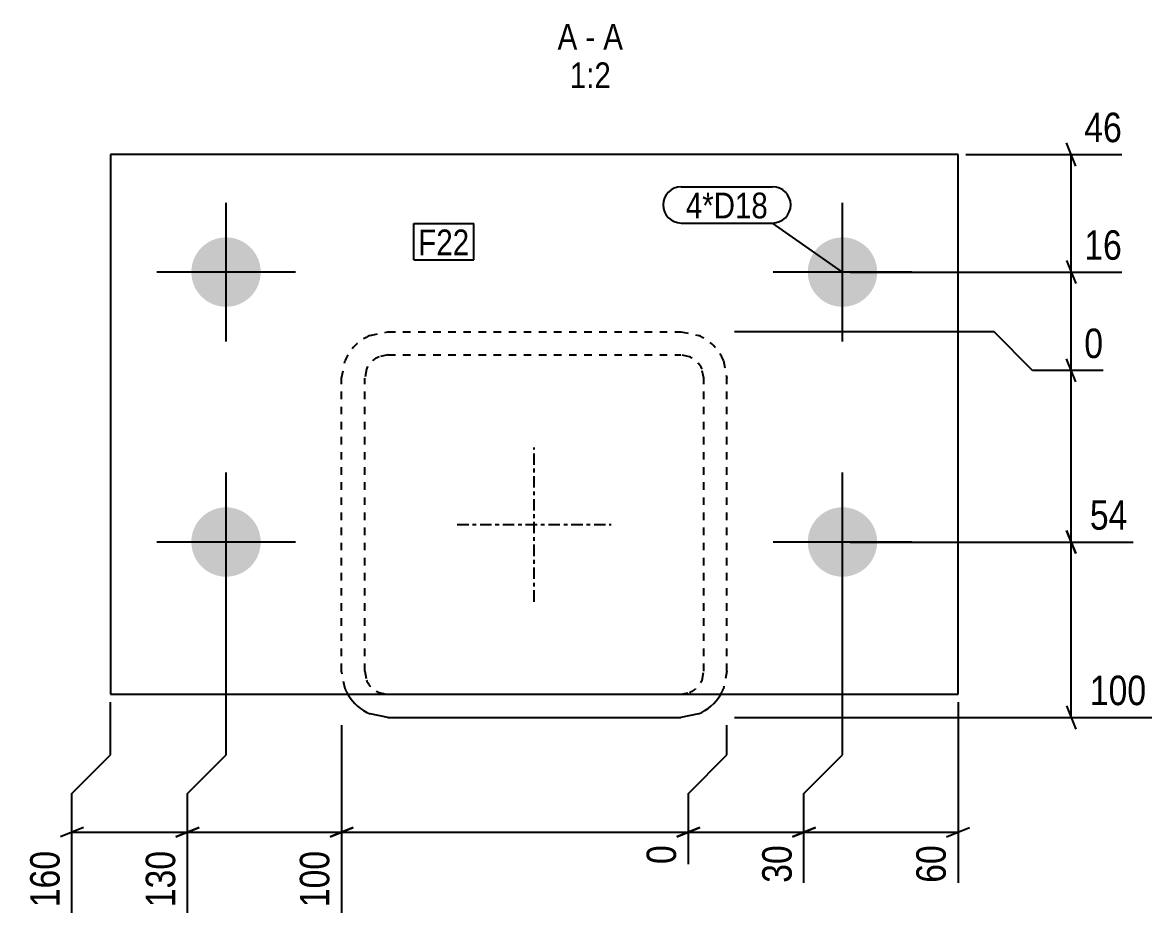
# Model space of a CAD drawing. Header units: millimetres. Extents: x 12 to 24688, y 5 to 757.
# Drawn here: x 6762.1 to 7055.3, y 4.7 to 235.7 of the extents above; entities that cross this region are included whole.
import ezdxf

# ---------------------------------------------------------------- set-up
doc = ezdxf.new("R2010")
doc.units = ezdxf.units.MM
doc.linetypes.add('DXK_LINE_DOT2', pattern=[3.9198, 1.9599, -1.9599])
doc.linetypes.add('DXK_LINE_DOT3', pattern=[5.9187, 2.979, -0.9799, 0.9799, -0.9799])
for name, color, linetype in [('MÅLSÆTNING', 7, 'Continuous'), ('STÅL', 7, 'Continuous'), ('TEKST', 7, 'Continuous')]:
    doc.layers.add(name, color=color, linetype=linetype)
doc.styles.add('Arial Narrow', font='ARIALN.TTF', dxfattribs={"height": 0.2})

msp = doc.modelspace()

# ---------------------------------------------------------------- hatches: boundary and pattern name
at = {"layer": 'STÅL', "linetype": 'Continuous'}
for points in [[(6805.91, 170.97, -1), (6823.91, 170.97, -1)], [(6965.91, 170.97, -1), (6983.91, 170.97, -1)], [(6805.91, 100.97, -1), (6823.91, 100.97, -1)], [(6965.91, 100.97, -1), (6983.91, 100.97, -1)]]:
    msp.add_hatch(color=96, dxfattribs=at).paths.add_polyline_path(points)

# ---------------------------------------------------------------- linework, layer by layer
at = {"layer": 'MÅLSÆTNING', "color": 7, "linetype": 'Continuous'}
for p, q in [((7035.47, 198.47), (7033.07, 204.47)), ((7006.91, 201.47), (7047.42, 201.47)), ((7034.27, 170.97), (7034.27, 201.47)), ((7033.07, 173.97), (7035.47, 167.97)), ((6976.91, 170.97), (7047.42, 170.97)), ((6976.91, 170.97), (7047.42, 170.97)), ((7034.27, 145.47), (7034.27, 170.97)), ((7014.27, 155.47), (6946.91, 155.47)), ((7014.27, 155.47), (6946.91, 155.47)), ((7024.27, 145.47), (7014.27, 155.47)), ((7024.27, 145.47), (7014.27, 155.47)), ((7035.47, 142.47), (7033.07, 148.47)), ((7042.54, 145.47), (7024.27, 145.47)), ((7042.54, 145.47), (7024.27, 145.47)), ((7034.27, 100.97), (7034.27, 145.47)), ((7033.07, 103.97), (7035.47, 97.97)), ((7035.47, 97.97), (7033.07, 103.97)), ((6976.91, 100.97), (7050.33, 100.97)), ((6976.91, 100.97), (7050.33, 100.97)), ((7034.27, 55.47), (7034.27, 100.97)), ((6814.91, 45.74), (6814.91, 98.97)), ((6814.91, 45.74), (6814.91, 98.97)), ((6974.91, 45.74), (6974.91, 98.97)), ((6974.91, 45.74), (6974.91, 98.97)), ((6784.91, 45.74), (6784.91, 59.47)), ((7004.91, 59.47), (7004.91, 12.59)), ((7033.07, 58.47), (7035.47, 52.47)), ((6844.91, 53.47), (6844.91, 4.8)), ((6844.91, 53.47), (6844.91, 4.8)), ((6944.91, 45.74), (6944.91, 53.47)), ((6944.91, 45.74), (6944.91, 53.47)), ((6946.91, 55.47), (7055.21, 55.47)), ((6774.91, 35.74), (6784.91, 45.74)), ((6804.91, 35.74), (6814.91, 45.74)), ((6804.91, 35.74), (6814.91, 45.74)), ((6934.91, 35.74), (6944.91, 45.74)), ((6934.91, 35.74), (6944.91, 45.74)), ((6964.91, 35.74), (6974.91, 45.74)), ((6964.91, 35.74), (6974.91, 45.74)), ((6774.91, 4.8), (6774.91, 35.74)), ((6804.91, 4.8), (6804.91, 35.74)), ((6804.91, 4.8), (6804.91, 35.74)), ((6934.91, 17.46), (6934.91, 35.74)), ((6934.91, 17.46), (6934.91, 35.74)), ((6964.91, 12.59), (6964.91, 35.74)), ((6964.91, 12.59), (6964.91, 35.74)), ((6777.91, 26.94), (6771.91, 24.54)), ((6807.91, 26.94), (6801.91, 24.54)), ((6801.91, 24.54), (6807.91, 26.94)), ((6847.91, 26.94), (6841.91, 24.54)), ((6841.91, 24.54), (6847.91, 26.94)), ((6937.91, 26.94), (6931.91, 24.54)), ((6931.91, 24.54), (6937.91, 26.94)), ((6967.91, 26.94), (6961.91, 24.54)), ((6961.91, 24.54), (6967.91, 26.94)), ((7001.91, 24.54), (7007.91, 26.94)), ((6774.91, 25.74), (6804.91, 25.74)), ((6804.91, 25.74), (6844.91, 25.74)), ((6844.91, 25.74), (6934.91, 25.74)), ((6934.91, 25.74), (6964.91, 25.74)), ((6964.91, 25.74), (7004.91, 25.74))]:
    msp.add_line(p, q, dxfattribs=at)
at = {"layer": 'STÅL', "color": 2, "linetype": 'Continuous'}
for p, q in [((6784.91, 201.47), (6784.91, 61.47)), ((7004.91, 201.47), (6784.91, 201.47)), ((7004.91, 61.47), (7004.91, 201.47)), ((6784.91, 61.47), (7004.91, 61.47)), ((6856.91, 55.47), (6852.32, 56.38)), ((6937.5, 56.38), (6932.91, 55.47)), ((6856.91, 55.47), (6932.91, 55.47))]:
    msp.add_line(p, q, dxfattribs=at)
at = {"layer": 'STÅL', "color": 96, "linetype": 'Continuous'}
for p, q in [((6814.91, 152.97), (6814.91, 188.97)), ((6974.91, 152.97), (6974.91, 188.97)), ((6832.91, 170.97), (6796.91, 170.97)), ((6992.91, 170.97), (6956.91, 170.97)), ((6814.91, 82.97), (6814.91, 118.97)), ((6974.91, 82.97), (6974.91, 118.97)), ((6832.91, 100.97), (6796.91, 100.97)), ((6992.91, 100.97), (6956.91, 100.97))]:
    msp.add_line(p, q, dxfattribs=at)
at = {"layer": 'STÅL', "color": 7, "linetype": 'DXK_LINE_DOT2'}
for p, q in [((6852.32, 154.56), (6856.91, 155.47)), ((6856.91, 155.47), (6932.91, 155.47)), ((6932.91, 155.47), (6937.5, 154.56)), ((6844.91, 143.47), (6845.82, 148.06)), ((6856.91, 149.47), (6854.61, 149.01)), ((6856.91, 149.47), (6932.91, 149.47)), ((6935.21, 149.01), (6932.91, 149.47)), ((6944, 148.06), (6944.91, 143.47)), ((6851.37, 145.77), (6850.91, 143.47)), ((6938.91, 143.47), (6938.45, 145.77)), ((6844.91, 67.47), (6844.91, 143.47)), ((6850.91, 67.47), (6850.91, 143.47)), ((6938.91, 67.47), (6938.91, 143.47)), ((6944.91, 67.47), (6944.91, 143.47)), ((6845.82, 62.88), (6844.91, 67.47)), ((6850.91, 67.47), (6851.37, 65.17)), ((6938.45, 65.17), (6938.91, 67.47)), ((6944.91, 67.47), (6944, 62.88)), ((6854.61, 61.93), (6856.91, 61.47)), ((6932.91, 61.47), (6935.21, 61.93)), ((6856.91, 61.47), (6932.91, 61.47))]:
    msp.add_line(p, q, dxfattribs=at)
at = {"layer": 'STÅL', "color": 7, "linetype": 'DXK_LINE_DOT3'}
for p, q in [((6894.91, 85.47), (6894.91, 125.47)), ((6874.91, 105.47), (6914.91, 105.47))]:
    msp.add_line(p, q, dxfattribs=at)
at = {"layer": 'STÅL', "color": 7, "linetype": 'DXK_LINE_DOT2'}
for centre, radius, start, end in [((6856.91, 143.47), 12, 112.5, 157.5), ((6932.91, 143.47), 12, 22.5, 67.5), ((6856.91, 143.47), 6, 112.5, 157.5), ((6932.91, 143.47), 6, 22.5, 67.5), ((6856.91, 67.47), 6, 202.5, 247.5), ((6932.91, 67.47), 6, 292.5, 337.5), ((6856.91, 67.47), 12, 202.5, 210.5989), ((6932.91, 67.47), 12, 329.4011, 337.5)]:
    msp.add_arc(centre, radius, start, end, dxfattribs=at)
at = {"layer": 'STÅL', "color": 2, "linetype": 'Continuous'}
for centre, start, end in [((6856.91, 67.47), 210.5989, 247.5), ((6932.91, 67.47), 292.5, 329.4011)]:
    msp.add_arc(centre, 12, start, end, dxfattribs=at)

# ---------------------------------------------------------------- wipeouts: each hides what was drawn before it
at = {"color": 0, "linetype": 'Continuous'}
for points, layer in [([(7050.47, 102.57), (7050.47, 113.77), (7037.52, 113.77), (7037.52, 102.57)], 'MÅLSÆTNING'), ([(7055.35, 57.07), (7055.35, 68.27), (7037.52, 68.27), (7037.52, 57.07)], 'MÅLSÆTNING'), ([(6773.31, 22.48), (6762.11, 22.48), (6762.11, 4.66), (6773.31, 4.66)], 'MÅLSÆTNING'), ([(6803.31, 22.48), (6792.11, 22.48), (6792.11, 4.66), (6803.31, 4.66)], 'MÅLSÆTNING'), ([(6843.31, 22.48), (6832.11, 22.48), (6832.11, 4.66), (6843.31, 4.66)], 'MÅLSÆTNING'), ([(6906.08, 228.67), (6906.08, 235.67), (6900.97, 235.67), (6900.97, 228.67)], 'TEKST'), ([(6910.73, 228.67), (6910.73, 235.67), (6908.18, 235.67), (6908.18, 228.67)], 'TEKST'), ([(6917.95, 228.67), (6917.95, 235.67), (6912.83, 235.67), (6912.83, 228.67)], 'TEKST'), ([(6914.79, 218.67), (6914.79, 225.67), (6904.13, 225.67), (6904.13, 218.67)], 'TEKST')]:
    msp.add_wipeout(points, dxfattribs=at).dxf.layer = layer
at = {"color": 0}
for points in [[(6955.57, 184.9), (6955.57, 191.9), (6934.25, 191.9), (6934.25, 184.9)], [(6878.03, 175.33), (6878.03, 182.33), (6864.82, 182.33), (6864.82, 175.33)]]:
    msp.add_wipeout(points, dxfattribs=at).dxf.layer = 'TEKST'

# ---------------------------------------------------------------- next in the draw order: texts
at = {"layer": 'MÅLSÆTNING', "color": 3, "linetype": 'Continuous', "style": 'Arial Narrow'}
for s, p in [('54', (7039.12, 104.17)), ('100', (7039.12, 58.67))]:
    msp.add_text(s, height=7.635, dxfattribs=at).set_placement(p)
for s, p in [('160', (6771.71, 6.26)), ('130', (6801.71, 6.26)), ('100', (6841.71, 6.26))]:
    msp.add_text(s, height=7.635, rotation=90.0002, dxfattribs=at).set_placement(p)
at = {"layer": 'TEKST', "color": 3, "linetype": 'Continuous', "style": 'Arial Narrow'}
for s, height, p in [('A', 6.68, (6900.97, 228.67)), ('A', 6.68, (6912.83, 228.67)), ('-', 6.68, (6908.18, 228.67)), ('1:2', 6.681, (6904.13, 218.67))]:
    msp.add_text(s, height=height, dxfattribs=at).set_placement(p)

# ---------------------------------------------------------------- next in the draw order: wipeouts: each hides what was drawn before it
at = {"color": 0, "linetype": 'Continuous'}
for points in [[(7049.02, 203.07), (7049.02, 214.27), (7036.07, 214.27), (7036.07, 203.07)], [(7049.02, 172.57), (7049.02, 183.77), (7036.07, 183.77), (7036.07, 172.57)], [(7044.14, 147.07), (7044.14, 158.27), (7036.07, 158.27), (7036.07, 147.07)], [(6933.31, 23.94), (6922.11, 23.94), (6922.11, 15.86), (6933.31, 15.86)], [(6963.31, 23.94), (6952.11, 23.94), (6952.11, 10.99), (6963.31, 10.99)], [(7003.31, 23.94), (6992.11, 23.94), (6992.11, 10.99), (7003.31, 10.99)]]:
    msp.add_wipeout(points, dxfattribs=at).dxf.layer = 'MÅLSÆTNING'
at = {"color": 0}
for points in [[(6955.57, 184.9), (6955.57, 191.9), (6934.25, 191.9), (6934.25, 184.9)], [(6878.03, 175.33), (6878.03, 182.33), (6864.82, 182.33), (6864.82, 175.33)]]:
    msp.add_wipeout(points, dxfattribs=at).dxf.layer = 'TEKST'

# ---------------------------------------------------------------- next in the draw order: linework, layer by layer
at = {"layer": 'MÅLSÆTNING', "color": 7, "linetype": 'Continuous'}
for p, q in [((7033.07, 173.97), (7035.47, 167.97)), ((7035.47, 142.47), (7033.07, 148.47))]:
    msp.add_line(p, q, dxfattribs=at)
at = {"layer": 'TEKST', "color": 7, "linetype": 'Continuous'}
for p, q in [((6933.05, 193.1), (6956.77, 193.1)), ((6863.62, 183.53), (6879.23, 183.53)), ((6863.62, 174.13), (6863.62, 183.53)), ((6879.23, 174.13), (6879.23, 183.53)), ((6933.05, 183.7), (6956.77, 183.7)), ((6974.91, 170.97), (6956.77, 183.7)), ((6863.62, 174.13), (6879.23, 174.13))]:
    msp.add_line(p, q, dxfattribs=at)
for centre, start, end in [((6933.05, 188.4), 90, 270), ((6956.77, 188.4), 270, 90)]:
    msp.add_arc(centre, 4.7, start, end, dxfattribs=at)

# ---------------------------------------------------------------- next in the draw order: texts
at = {"layer": 'MÅLSÆTNING', "color": 3, "linetype": 'Continuous', "style": 'Arial Narrow'}
for s, height, p in [('46', 7.635, (7037.67, 204.67)), ('16', 7.635, (7037.67, 174.17)), ('0', 7.64, (7037.67, 148.67))]:
    msp.add_text(s, height=height, dxfattribs=at).set_placement(p)
for s, height, p in [('0', 7.64, (6931.71, 17.46)), ('30', 7.635, (6961.71, 12.59)), ('60', 7.635, (7001.71, 12.59))]:
    msp.add_text(s, height=height, rotation=90.0002, dxfattribs=at).set_placement(p)
at = {"layer": 'TEKST', "color": 3, "style": 'Arial Narrow'}
for s, p in [('4*D18', (6934.25, 184.9)), ('F22', (6864.82, 175.33))]:
    msp.add_text(s, height=6.681, dxfattribs=at).set_placement(p)

doc.saveas('drawing.dxf')
